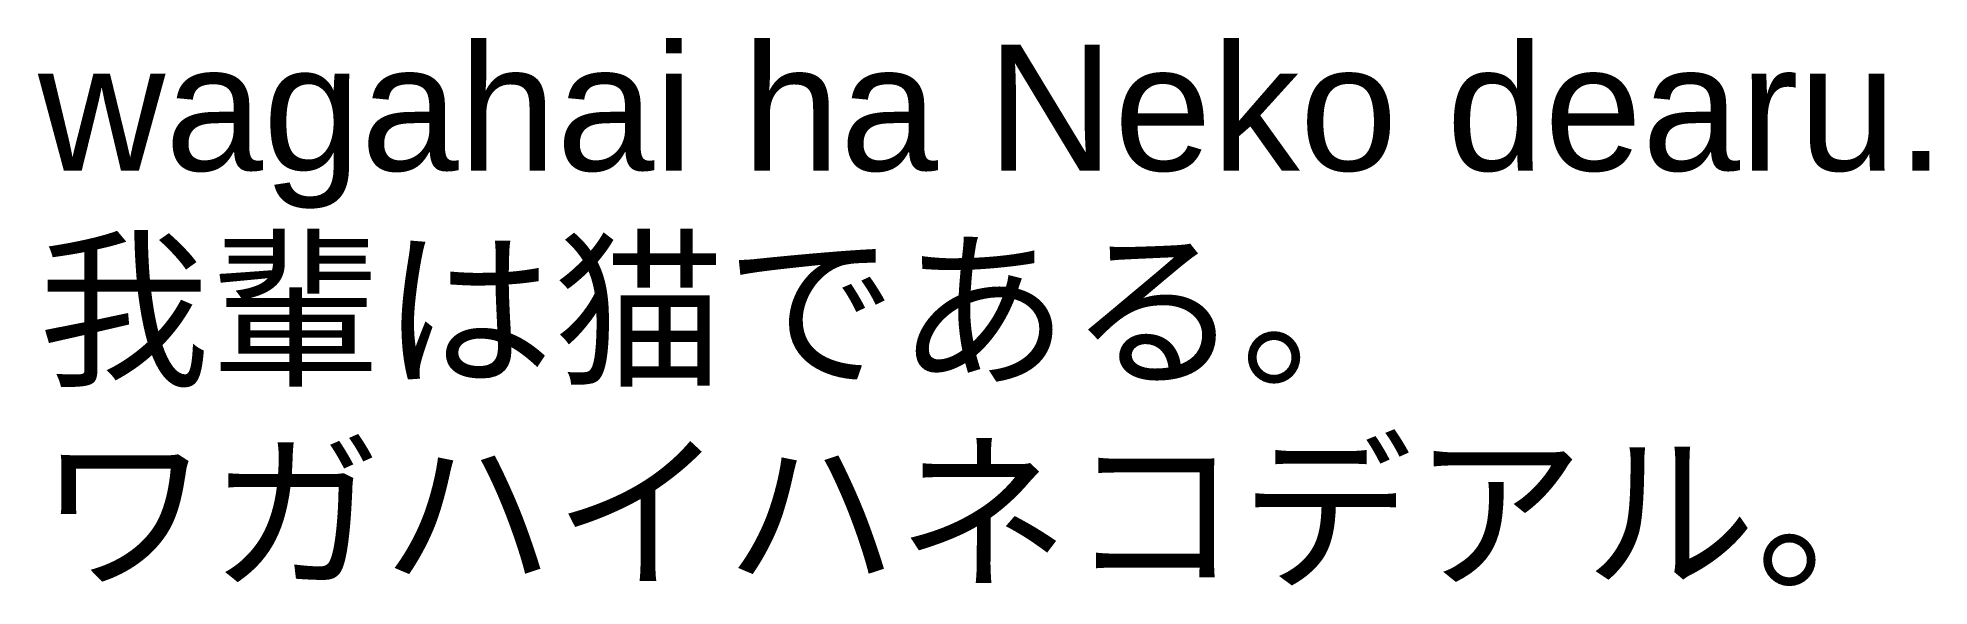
# Model space of a CAD drawing. Header units: millimetres. Extents: x 720 to 7656, y 883 to 2892.
import ezdxf

# ---------------------------------------------------------------- set-up
doc = ezdxf.new("R2010")
doc.units = ezdxf.units.MM
doc.styles.get("Standard").update_dxf_attribs({"font": 'arial.ttf'})

msp = doc.modelspace()

# ---------------------------------------------------------------- texts
for s, height, p in [('wagahai ha Neko dearu.', 461.809, (721.4, 2405.5)), ('我輩は猫である。', 461.81, (721.4, 1663.6)), ('ワガハイハネコデアル。', 461.809, (721.4, 921.8))]:
    msp.add_text(s, height=height).set_placement(p)

doc.saveas('drawing.dxf')
